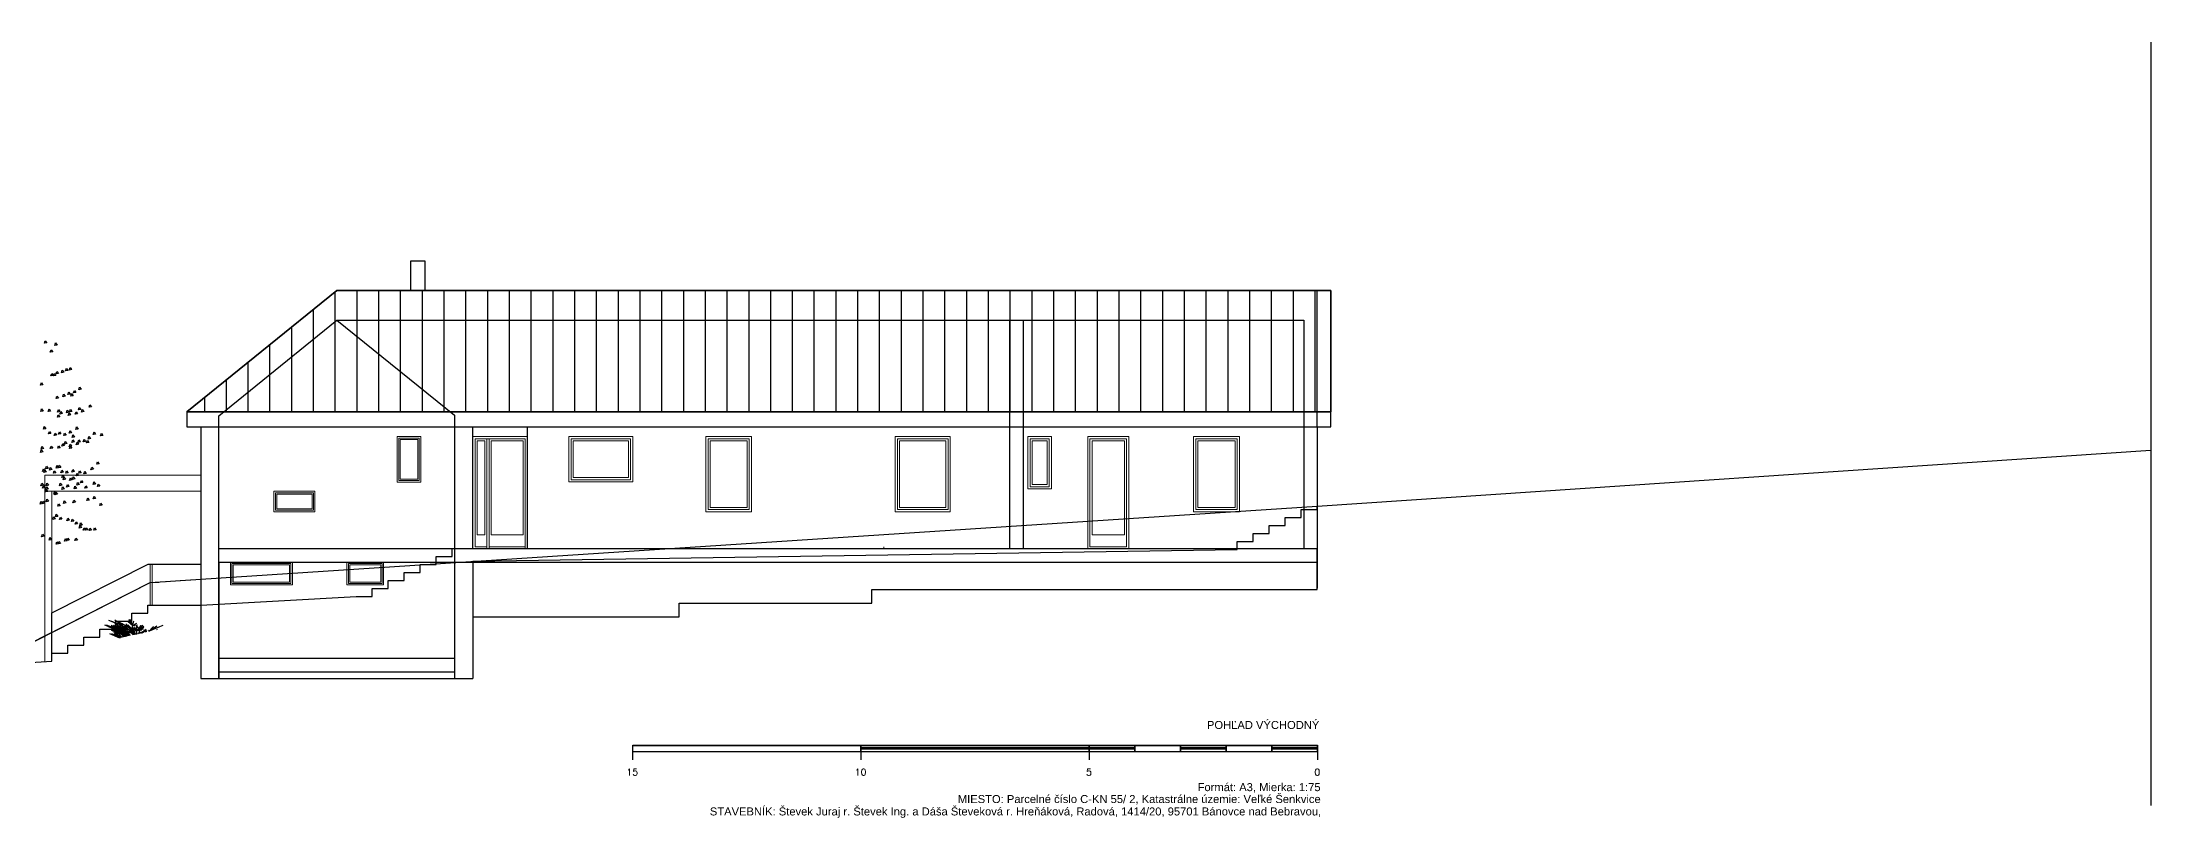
# Model space of a CAD drawing. Header units: millimetres. Extents: x 465413 to 965836, y 2516576 to 3795663.
# Drawn here: x 859411 to 905534, y 2836668 to 2853646 of the extents above; entities that cross this region are included whole.
import ezdxf
from ezdxf.enums import TextEntityAlignment as Align
from ezdxf.lldxf.tags import DXFTag

# ---------------------------------------------------------------- set-up
doc = ezdxf.new("R2010")
doc.units = ezdxf.units.MM
for name, color, linetype in [('DIM_100', 64, 'Continuous'), ('MUR-POH', 64, 'Continuous'), ('MUR_POH', 64, 'Continuous'), ('MUR_REZ', 3, 'Continuous'), ('PLO_LIN', 6, 'Continuous'), ('TXT_50_MIESTN', 7, 'Continuous')]:
    doc.layers.add(name, color=color, linetype=linetype)
doc.layers.add('Srafy', color=8, linetype='Continuous', lineweight=5)
doc.styles.add('ARIAL', font='arial.ttf', dxfattribs={"height": 250})
doc.styles.add('SIMPLEX', font='SIMPLEX.SHX', dxfattribs={"width": 0.7})
tags = doc.linetypes.add('DASHED', pattern=[0.75, 0.5, -0.25]).pattern_tags.tags
tags[6:7] = [DXFTag(74, 4), DXFTag(75, 0), DXFTag(340, '0'), DXFTag(46, 1.0), DXFTag(50, 0.0), DXFTag(44, 0.0), DXFTag(45, 0.0)]
tags[4:5] = [DXFTag(74, 4), DXFTag(75, 0), DXFTag(340, '0'), DXFTag(46, 1.0), DXFTag(50, 0.0), DXFTag(44, 0.0), DXFTag(45, 0.0)]

# ---------------------------------------------------------------- blocks, each defined once
blk = doc.blocks.new('strom14', base_point=(-17517, -64197))
at = {"color": 1}
for points in [[(-18782, -58518), (-18815, -58564), (-18763, -58574)], [(-18553, -58469), (-18587, -58515), (-18535, -58525)], [(-18683, -58666), (-18717, -58712), (-18665, -58722)], [(-19307, -59485), (-19341, -59531), (-19289, -59541)], [(-19096, -59057), (-19129, -59102), (-19077, -59112)], [(-19018, -59072), (-19052, -59118), (-19000, -59128)], [(-18927, -59113), (-18960, -59159), (-18909, -59169)], [(-18809, -59141), (-18842, -59187), (-18790, -59197)], [(-18752, -59184), (-18785, -59230), (-18733, -59240)], [(-18697, -59184), (-18730, -59230), (-18678, -59240)], [(-18469, -59386), (-18502, -59432), (-18450, -59442)], [(-19531, -59870), (-19564, -59916), (-19512, -59926)], [(-19298, -59928), (-19331, -59974), (-19279, -59984)], [(-19194, -59555), (-19227, -59601), (-19175, -59611)], [(-19132, -59626), (-19165, -59672), (-19114, -59682)], [(-19068, -59590), (-19102, -59635), (-19050, -59645)], [(-18957, -59640), (-18990, -59685), (-18938, -59696)], [(-18809, -59681), (-18842, -59726), (-18790, -59737)], [(-19362, -59974), (-19396, -60020), (-19344, -60030)], [(-19238, -60356), (-19272, -60402), (-19220, -60412)], [(-19228, -60022), (-19261, -60068), (-19209, -60078)], [(-19105, -59969), (-19138, -60015), (-19086, -60025)], [(-19077, -60047), (-19110, -60093), (-19058, -60103)], [(-19034, -59990), (-19067, -60036), (-19016, -60046)], [(-18894, -60019), (-18927, -60064), (-18876, -60074)], [(-18843, -59974), (-18876, -60020), (-18824, -60030)], [(-18838, -60089), (-18871, -60135), (-18819, -60145)], [(-18638, -59962), (-18671, -60008), (-18619, -60018)], [(-18532, -60349), (-18565, -60395), (-18514, -60405)], [(-18476, -59962), (-18509, -60008), (-18457, -60018)], [(-19782, -60495), (-19816, -60541), (-19764, -60551)], [(-19622, -60466), (-19655, -60512), (-19603, -60522)], [(-19511, -60566), (-19545, -60612), (-19493, -60622)], [(-19476, -60649), (-19509, -60694), (-19458, -60705)], [(-19404, -60626), (-19438, -60672), (-19386, -60682)], [(-19286, -60638), (-19319, -60684), (-19267, -60694)], [(-19251, -60690), (-19284, -60735), (-19232, -60746)], [(-19161, -60532), (-19195, -60577), (-19143, -60588)], [(-19156, -60638), (-19189, -60684), (-19138, -60694)], [(-19102, -60774), (-19136, -60820), (-19084, -60830)], [(-19097, -60437), (-19130, -60483), (-19078, -60493)], [(-19097, -60732), (-19130, -60778), (-19078, -60788)], [(-18991, -60676), (-19024, -60722), (-18972, -60732)], [(-18978, -60489), (-19012, -60535), (-18960, -60545)], [(-18936, -60719), (-18970, -60765), (-18918, -60775)], [(-18866, -60461), (-18899, -60507), (-18847, -60517)], [(-18845, -60767), (-18878, -60813), (-18827, -60823)], [(-18768, -60489), (-18801, -60535), (-18749, -60545)], [(-18683, -60774), (-18717, -60820), (-18665, -60830)], [(-18645, -60454), (-18678, -60500), (-18626, -60510)], [(-18481, -60783), (-18514, -60829), (-18462, -60839)], [(-18467, -60858), (-18500, -60904), (-18448, -60914)], [(-19699, -61118), (-19733, -61164), (-19681, -61174)], [(-19574, -61236), (-19607, -61282), (-19555, -61292)], [(-19419, -61327), (-19452, -61373), (-19401, -61383)], [(-19307, -61314), (-19341, -61360), (-19289, -61370)], [(-19156, -61287), (-19189, -61333), (-19138, -61343)], [(-19020, -61314), (-19054, -61360), (-19002, -61370)], [(-18915, -61301), (-18949, -61347), (-18897, -61357)], [(-18859, -61195), (-18892, -61241), (-18840, -61251)], [(-18810, -61203), (-18843, -61249), (-18791, -61259)], [(-18753, -61315), (-18787, -61361), (-18735, -61371)], [(-18662, -61245), (-18696, -61291), (-18644, -61301)], [(-18581, -61217), (-18615, -61263), (-18563, -61273)], [(-18539, -61294), (-18573, -61340), (-18521, -61350)], [(-18515, -61273), (-18548, -61319), (-18496, -61329)], [(-19712, -61607), (-19746, -61653), (-19694, -61663)], [(-19618, -61560), (-19651, -61606), (-19599, -61616)], [(-19440, -61642), (-19473, -61688), (-19421, -61698)], [(-19345, -61525), (-19378, -61570), (-19327, -61581)], [(-19263, -61572), (-19296, -61618), (-19244, -61628)], [(-19251, -61371), (-19284, -61417), (-19232, -61427)], [(-19203, -61654), (-19237, -61700), (-19185, -61710)], [(-19168, -61449), (-19202, -61495), (-19150, -61505)], [(-19105, -61470), (-19138, -61516), (-19086, -61526)], [(-19039, -61617), (-19072, -61663), (-19020, -61673)], [(-18964, -61456), (-18998, -61502), (-18946, -61512)], [(-18936, -61406), (-18970, -61452), (-18918, -61462)], [(-18933, -61666), (-18967, -61712), (-18915, -61722)], [(-18884, -61589), (-18917, -61634), (-18865, -61645)], [(-18786, -61785), (-18819, -61831), (-18767, -61841)], [(-18757, -61771), (-18791, -61817), (-18739, -61827)], [(-18592, -61589), (-18626, -61634), (-18574, -61645)], [(-18585, -61666), (-18619, -61712), (-18567, -61722)], [(-18578, -61722), (-18612, -61768), (-18560, -61778)], [(-18515, -61638), (-18548, -61684), (-18496, -61694)], [(-18480, -61589), (-18513, -61634), (-18461, -61645)], [(-19763, -62022), (-19796, -62068), (-19745, -62078)], [(-19622, -61874), (-19655, -61920), (-19603, -61930)], [(-19483, -61910), (-19516, -61956), (-19464, -61966)], [(-19180, -61958), (-19213, -62004), (-19161, -62014)], [(-18970, -61974), (-19004, -62020), (-18952, -62030)], [(-18845, -62036), (-18878, -62082), (-18827, -62092)], [(-18592, -61938), (-18626, -61984), (-18574, -61994)], [(-18508, -61981), (-18541, -62027), (-18489, -62037)], [(-18460, -61988), (-18493, -62034), (-18442, -62044)], [(-19635, -62562), (-19669, -62608), (-19617, -62618)], [(-19531, -62569), (-19564, -62614), (-19512, -62625)], [(-19453, -62562), (-19487, -62608), (-19435, -62618)], [(-19405, -62562), (-19439, -62608), (-19387, -62618)], [(-19328, -62457), (-19361, -62503), (-19309, -62513)], [(-19314, -62514), (-19348, -62560), (-19296, -62570)], [(-19230, -62430), (-19263, -62476), (-19211, -62486)], [(-19146, -62373), (-19179, -62419), (-19127, -62429)], [(-19048, -62352), (-19081, -62398), (-19029, -62408)], [(-18886, -62329), (-18919, -62375), (-18868, -62385)], [(-18795, -62268), (-18828, -62314), (-18776, -62324)], [(-18738, -62323), (-18771, -62368), (-18719, -62379)], [(-18494, -62703), (-18528, -62749), (-18476, -62759)], [(-19223, -62787), (-19257, -62833), (-19205, -62843)], [(-19048, -62787), (-19081, -62833), (-19029, -62843)], [(-18998, -62801), (-19031, -62847), (-18979, -62857)], [(-18852, -62862), (-18885, -62908), (-18833, -62918)], [(-18809, -62869), (-18842, -62915), (-18790, -62925)], [(-18656, -62778), (-18689, -62824), (-18637, -62834)]]:
    blk.add_lwpolyline(points, close=True, dxfattribs=at)

msp = doc.modelspace()

# ---------------------------------------------------------------- hatches: boundary and pattern name
at = {"layer": 'MUR_POH', "linetype": 'ByBlock', "ltscale": 250}
h = msp.add_hatch(dxfattribs=at)
h.set_pattern_fill('ANSI31', color=8, scale=150, angle=45, style=0)
h.paths.add_polyline_path([(887600.8, 2845555.9), (862578.4, 2845555.9), (865853.4, 2848208.1), (887600.8, 2848208.1)])

# ---------------------------------------------------------------- linework, layer by layer
at = {"color": 1}
for p, q in [((861079.4, 2840768.3), (860783.1, 2840888)), ((861117.5, 2840766), (860821.2, 2840885.1)), ((860852.9, 2840856.4), (861079.4, 2840768.3)), ((860864, 2840996.6), (861160.4, 2840877.5)), ((860885.7, 2840705), (861100.5, 2840611.4)), ((861117.5, 2840766), (860890.4, 2840853.4)), ((860919.2, 2840882.2), (861079.4, 2840768.3)), ((860922.1, 2840803), (861156.2, 2840683.8)), ((860923.9, 2840702), (861121.5, 2840616)), ((861156.2, 2840683.8), (860924.5, 2840771.9)), ((861160.4, 2840877.5), (860933.9, 2840964.9)), ((860957.3, 2840879.8), (861117.5, 2840766)), ((860960.3, 2840800.6), (861194.4, 2840681.5)), ((861194.4, 2840681.5), (860962, 2840768.9)), ((861079.4, 2840768.3), (860963.8, 2840813.5)), ((860966.7, 2840813.5), (861240.2, 2840694.4)), ((860971.4, 2840886.9), (861202.6, 2840767.8)), ((861202.6, 2840767.8), (860972, 2840855.2)), ((860980.2, 2840703.8), (861163.5, 2840625)), ((861156.2, 2840683.8), (860981.4, 2840729)), ((861079.4, 2840768.3), (860994.3, 2840862.8)), ((861117.8, 2840615.2), (860998.4, 2840699.7)), ((861160.4, 2840877.5), (861000.2, 2840991.3)), ((861117.5, 2840766), (861001.9, 2840811.2)), ((861237.2, 2840793), (861003.1, 2840912.1)), ((861005.4, 2840880.4), (861237.2, 2840793)), ((861194.4, 2840681.5), (861019.5, 2840726.7)), ((861079.4, 2840768.3), (861027.2, 2840838.2)), ((861027.2, 2840812.9), (861202.6, 2840767.8)), ((861117.5, 2840766), (861032.4, 2840860.5)), ((861160.4, 2840877.5), (861044.8, 2840922.7)), ((861240.2, 2840694.4), (861054.1, 2840781.8)), ((861156.2, 2840683.8), (861058.8, 2840797.7)), ((861062.4, 2840838.2), (861237.2, 2840793)), ((861065.3, 2840835.2), (861117.5, 2840766)), ((861198.5, 2840679.7), (861068.8, 2840741.4)), ((861075.3, 2840972), (861160.4, 2840877.5)), ((861079.4, 2840808.2), (861240.2, 2840694.4)), ((861083.5, 2840784.2), (861079.4, 2840768.3)), ((861155.7, 2840684.4), (861079.4, 2840768.3)), ((861156.2, 2840683.8), (861080.6, 2840699.7)), ((861198.5, 2840679.7), (861089.9, 2840724.9)), ((861263.6, 2840673.9), (861092.9, 2840773.6)), ((861194.4, 2840681.5), (861096.4, 2840795.3)), ((861202.6, 2840767.8), (861107, 2840881.6)), ((861236.6, 2840677.4), (861107, 2840738.4)), ((861108.1, 2840946.7), (861160.4, 2840877.5)), ((861117.5, 2840766), (861121.6, 2840781.3)), ((861117.5, 2840766), (861193.8, 2840681.5)), ((861125.1, 2840783), (861202.6, 2840767.8)), ((861201.4, 2840633.2), (861126.3, 2840698.5)), ((861236.6, 2840677.4), (861128.1, 2840722.6)), ((861130.4, 2840702.6), (861238.3, 2840641.1)), ((861133.4, 2840738.4), (861198.5, 2840679.7)), ((861198.5, 2840679.7), (861133.4, 2840703.2)), ((861135.1, 2840728.4), (861270.7, 2840683.3)), ((861135.7, 2840788.9), (861240.2, 2840694.4)), ((861139.8, 2840906.8), (861237.2, 2840793)), ((861393.3, 2840776.6), (861146.9, 2840918.6)), ((861146.9, 2840778.3), (861156.2, 2840683.8)), ((861263.6, 2840673.9), (861148, 2840747.2)), ((861279.5, 2840788.3), (861149.8, 2840849.9)), ((861156.2, 2840683.8), (861178, 2840753.7)), ((861156.2, 2840698.5), (861270.7, 2840683.3)), ((861164.5, 2840892.7), (861160.4, 2840877.5)), ((861236.6, 2840793), (861160.4, 2840877.5)), ((861237.2, 2840793), (861161.5, 2840808.2)), ((861163.3, 2840769.5), (861263.6, 2840673.9)), ((861240.2, 2840694.4), (861164.5, 2840763.6)), ((861165.6, 2840770.7), (861270.7, 2840683.3)), ((861240.2, 2840694.4), (861170.3, 2840739.6)), ((861170.9, 2840833.5), (861279.5, 2840788.3)), ((861170.9, 2840728.4), (861198.5, 2840679.7)), ((861171.5, 2840736.1), (861236.6, 2840677.4)), ((861236.6, 2840677.4), (861171.5, 2840700.3)), ((861185, 2840776), (861194.4, 2840681.5)), ((861186.2, 2840715.5), (861198.5, 2840679.7)), ((861215.5, 2840750.7), (861194.4, 2840681.5)), ((861195, 2840862.2), (861202.6, 2840767.8)), ((861197.9, 2840753.1), (861263.6, 2840673.9)), ((861225.5, 2840837), (861202.6, 2840767.8)), ((861202.6, 2840767.8), (861261.9, 2840683.3)), ((861236.6, 2840677.4), (861209.1, 2840726.1)), ((861214.3, 2840847), (861279.5, 2840788.3)), ((861279.5, 2840788.3), (861214.3, 2840811.8)), ((861263.6, 2840673.9), (861215.5, 2840732)), ((861263.6, 2840673.9), (861220.2, 2840711.4)), ((861266.7, 2840647.2), (861222, 2840698.5)), ((861236.6, 2840677.4), (861224.3, 2840713.2)), ((861237.2, 2840793), (861227.8, 2840887.5)), ((861270.7, 2840683.3), (861233.1, 2840802.4)), ((861237.2, 2840793), (861236.6, 2840793)), ((861298.8, 2840710.8), (861236.6, 2840793)), ((861258.9, 2840862.2), (861237.2, 2840793)), ((861298.8, 2840710.8), (861237.2, 2840793)), ((861239.6, 2840912.1), (861393.3, 2840776.6)), ((861279.5, 2840709.7), (861240.2, 2840694.4)), ((861393.3, 2840776.6), (861242.5, 2840881)), ((861279.5, 2840788.3), (861251.9, 2840837)), ((861302.4, 2840678.6), (861260.7, 2840723.7)), ((861302.4, 2840678.6), (861264.8, 2840702)), ((861267.2, 2840824.1), (861279.5, 2840788.3)), ((861279.5, 2840788.3), (861267.7, 2840796.5)), ((861302.4, 2840678.6), (861267.7, 2840740.2)), ((861292.4, 2840797.1), (861270.7, 2840683.3)), ((861270.7, 2840683.3), (861343.4, 2840777.7)), ((861270.7, 2840683.3), (861354.6, 2840752.5)), ((861279.5, 2840788.3), (861298.8, 2840710.8)), ((861393.3, 2840776.6), (861281.8, 2840889.2)), ((861285.9, 2840844.6), (861402.7, 2840771.9)), ((861290.6, 2840989.6), (861388.6, 2840877.5)), ((861388.6, 2840877.5), (861290.6, 2840959.6)), ((861291.8, 2840737.2), (861302.4, 2840678.6)), ((861319, 2840658.5), (861298.8, 2840710.8)), ((861302.4, 2840678.6), (861309.4, 2840727.3)), ((861302.4, 2840678.6), (861314.7, 2840714.4)), ((861305.3, 2840859.3), (861393.3, 2840776.6)), ((861311.2, 2840793.6), (861433.1, 2840683.1)), ((861388.6, 2840877.5), (861315.3, 2841012.4)), ((861402.7, 2840771.9), (861322.9, 2840825.3)), ((861327, 2841018.9), (861388.6, 2840877.5)), ((861398.2, 2840675.6), (861329.3, 2840742.5)), ((861333.5, 2840768.9), (861432.7, 2840683)), ((861402.7, 2840771.9), (861334.6, 2840841.7)), ((861434.3, 2840683.3), (861335.8, 2840788.3)), ((861339.3, 2840772.4), (861403.2, 2840676.6)), ((861430.8, 2840682.6), (861342.3, 2840743.7)), ((861355.8, 2840830.5), (861393.3, 2840776.6)), ((861402.7, 2840771.9), (861359.3, 2840829.4)), ((861359.3, 2840829.4), (861402.7, 2840771.9)), ((861371, 2840814.1), (861402.7, 2840771.9)), ((861402.7, 2840771.9), (861371.6, 2840799.4)), ((861378.1, 2840731.4), (861421.6, 2840680.6)), ((861388.6, 2840877.5), (861415, 2840981.3)), ((861388.6, 2840877.5), (861480.2, 2840930.9)), ((861388.6, 2840877.5), (861499.5, 2840895.7)), ((861404.5, 2840777.1), (861388.6, 2840877.5)), ((861411.1, 2840678.3), (861389.8, 2840795.3)), ((861393.3, 2840776.6), (861452.6, 2840795.3)), ((861393.3, 2840776.6), (861422.6, 2840679.2)), ((861423.8, 2840681.1), (861394.5, 2840728.4)), ((861400.3, 2840718.5), (861423.8, 2840681.1)), ((861402.7, 2840771.9), (861418.5, 2840781.3)), ((861422.6, 2840679.2), (861402.7, 2840771.9)), ((861477.2, 2840759), (861404.5, 2840828.2)), ((861404.5, 2840777.1), (861422.6, 2840679.2)), ((861424.2, 2840681.2), (861404.5, 2840714.9)), ((861405, 2840705.6), (861422.9, 2840680.9)), ((861407.4, 2840761.9), (861438.6, 2840684.3)), ((861446.1, 2840801.8), (861418.9, 2840680)), ((861420.9, 2840853.4), (861477.2, 2840759)), ((861427.9, 2840784.2), (861539.4, 2840768.9)), ((861439.7, 2840813.5), (861539.4, 2840768.9)), ((861477.2, 2840759), (861458.1, 2840688.5)), ((861459, 2840688.7), (861494.2, 2840719.1)), ((861475.3, 2840692.2), (861470.2, 2840705)), ((861474.9, 2840699.7), (861491.7, 2840695.7)), ((861566.4, 2840878.1), (861477.2, 2840759)), ((861477.2, 2840759), (861484.8, 2840872.8)), ((861477.2, 2840759), (861620.4, 2840846.4)), ((861477.2, 2840759), (861630.4, 2840803.5)), ((861588.1, 2840774.2), (861477.2, 2840759)), ((861539.4, 2840768.9), (861499.5, 2840856.4)), ((861516.8, 2840701.1), (861548.2, 2840713.8)), ((861530.4, 2840704), (861539.4, 2840768.9)), ((861539.4, 2840768.9), (861584.6, 2840888)), ((861604.5, 2840882.8), (861539.4, 2840768.9)), ((861539.4, 2840768.9), (861633.9, 2840863.4)), ((861539.4, 2840768.9), (861635.6, 2840838.2)), ((861554.8, 2840709.3), (861567, 2840729)), ((861562.9, 2840715.5), (861558.1, 2840710)), ((861558.5, 2840710.1), (861574.6, 2840728.4)), ((861568.1, 2840712.2), (861597.5, 2840738.4)), ((861651.5, 2840778.9), (861573.7, 2840713.4)), ((861578.2, 2840714.3), (861629.2, 2840753.7)), ((861578.9, 2840714.5), (861689, 2840798.3)), ((861591.5, 2840717.2), (861678.5, 2840771.9)), ((861606.9, 2840724.9), (861595.5, 2840718.1)), ((861642.7, 2840741.4), (861604.1, 2840719.9)), ((861670.3, 2840744.9), (861671.8, 2840734.5)), ((861695.7, 2840739.6), (861702.5, 2840769.5)), ((861738.9, 2840775.4), (861755.4, 2840759.5)), ((861747.5, 2840750.8), (861755.4, 2840759.5)), ((862047, 2840879.2), (861755.4, 2840759.5)), ((861755.4, 2840759.5), (861917.3, 2840873.4)), ((861848.1, 2840854.6), (861755.4, 2840759.5)), ((861755.4, 2840759.5), (861970.1, 2840847.6)), ((861755.4, 2840759.5), (861816.4, 2840829.4)), ((861755.4, 2840759.5), (861856.3, 2840804.7)), ((861792.3, 2840788.9), (861757, 2840752.9)), ((861921, 2840788.2), (861933.7, 2840794.2)), ((861103.4, 2840612.1), (860973.2, 2840673.3)), ((861151.1, 2840622.3), (861010.7, 2840672.1)), ((861125.6, 2840616.8), (861011.3, 2840670.9)), ((861143.9, 2840620.8), (861036.5, 2840696.8)), ((861054.7, 2840680.3), (861125.1, 2840616.7)), ((861083.5, 2840655.1), (861125.4, 2840616.8)), ((861114.9, 2840614.5), (861089.4, 2840631)), ((861092.9, 2840677.4), (861153.2, 2840622.8)), ((861134.3, 2840618.7), (861094.1, 2840629.9)), ((861194.4, 2840681.5), (861118.7, 2840696.8)), ((861121, 2840652.7), (861153.7, 2840622.9)), ((861140.1, 2840620), (861127.5, 2840628.1)), ((861229, 2840639.1), (861151, 2840676.2)), ((861195.2, 2840631.8), (861155.7, 2840684.4)), ((861195.3, 2840631.8), (861156.2, 2840683.8)), ((861198.5, 2840679.7), (861186.8, 2840688)), ((861193.8, 2840681.5), (861226.3, 2840638.5)), ((861194.4, 2840681.5), (861226.6, 2840638.6)), ((861198.5, 2840679.7), (861209.6, 2840634.9)), ((861216.5, 2840636.4), (861204.4, 2840641)), ((861215.5, 2840679.2), (861232.8, 2840639.9)), ((861224.9, 2840685), (861236.6, 2840677.4)), ((861245.3, 2840642.6), (861236.6, 2840677.4)), ((861236.6, 2840651), (861249.9, 2840643.6)), ((861260.9, 2840646), (861240.2, 2840694.4)), ((861249.5, 2840653.9), (861250.7, 2840643.8)), ((861261.9, 2840683.3), (861279.7, 2840650)), ((861263.6, 2840673.9), (861288.3, 2840686.8)), ((861263.6, 2840673.9), (861263.6, 2840673.9)), ((861263.6, 2840673.9), (861263.6, 2840673.9)), ((861263.6, 2840673.9), (861278.4, 2840649.7)), ((861270.7, 2840683.3), (861284.5, 2840651.1)), ((861277.7, 2840682.1), (861288.2, 2840651.9)), ((861280.1, 2840686.8), (861302.4, 2840678.6)), ((861298.8, 2840661), (861299.6, 2840654.3)), ((861303.4, 2840655.1), (861302.4, 2840678.6)), ((861322.9, 2840687.4), (861328.5, 2840660.5)), ((861432.6, 2840693.2), (861431.8, 2840682.8))]:
    msp.add_line(p, q, dxfattribs=at)
at = {"layer": 'MUR-POH', "color": 1}
for points in [[(905533.7, 2853646.1), (905533.7, 2836938)], [(859620.4, 2840724.2), (858517.2, 2840165.5)]]:
    msp.add_lwpolyline(points, dxfattribs=at)
at = {"layer": 'MUR-POH', "color": 1, "flags": 128}
msp.add_lwpolyline([(867478, 2848208.1), (867478, 2848858.1), (867778, 2848858.1), (867778, 2848208.1)], dxfattribs=at)
at = {"layer": 'MUR-POH', "flags": 128}
for points in [[(872323.8, 2838109.9), (872323.8, 2837940.8)], [(872329, 2838257.8), (877318.5, 2838257.8), (877318.5, 2838115.2), (872329, 2838115.2), (872329, 2838257.8), (872329, 2838257.8)], [(877313.2, 2838115.2), (872329, 2838115.2), (872329, 2838252.5), (877313.2, 2838252.5), (877313.2, 2838115.2), (877313.2, 2838115.2)], [(877318.5, 2838109.9), (877318.5, 2837940.8)], [(877323.8, 2838257.8), (882313.2, 2838257.8), (882313.2, 2838202), (877323.8, 2838202), (877323.8, 2838257.8), (877323.8, 2838257.8)], [(882307.9, 2838202), (877323.8, 2838202), (877323.8, 2838252.5), (882307.9, 2838252.5), (882307.9, 2838202), (882307.9, 2838202)], [(877323.8, 2838196.7), (882313.2, 2838196.7), (882313.2, 2838191.7), (877323.8, 2838191.7), (877323.8, 2838196.7), (877323.8, 2838196.7)], [(882307.9, 2838191.7), (877323.8, 2838191.7), (877323.8, 2838191.4), (882307.9, 2838191.4), (882307.9, 2838191.7), (882307.9, 2838191.7)], [(877323.8, 2838186.4), (882313.2, 2838186.4), (882313.2, 2838115.2), (877323.8, 2838115.2), (877323.8, 2838186.4), (877323.8, 2838186.4)], [(882307.9, 2838115.2), (877323.8, 2838115.2), (877323.8, 2838181.2), (882307.9, 2838181.2), (882307.9, 2838115.2), (882307.9, 2838115.2)], [(882313.2, 2838109.9), (882313.2, 2837940.8)], [(882313.2, 2838109.9), (882313.2, 2837940.8)], [(882318.5, 2838257.8), (883312.1, 2838257.8), (883312.1, 2838202), (882318.5, 2838202), (882318.5, 2838257.8), (882318.5, 2838257.8)], [(882318.5, 2838257.8), (887307.9, 2838257.8), (887307.9, 2838115.2), (882318.5, 2838115.2), (882318.5, 2838257.8), (882318.5, 2838257.8)], [(883306.8, 2838202), (882318.5, 2838202), (882318.5, 2838252.5), (883306.8, 2838252.5), (883306.8, 2838202), (883306.8, 2838202)], [(887302.6, 2838115.2), (882318.5, 2838115.2), (882318.5, 2838252.5), (887302.6, 2838252.5), (887302.6, 2838115.2), (887302.6, 2838115.2)], [(882318.5, 2838196.7), (883312.1, 2838196.7), (883312.1, 2838191.7), (882318.5, 2838191.7), (882318.5, 2838196.7), (882318.5, 2838196.7)], [(883306.8, 2838191.7), (882318.5, 2838191.7), (882318.5, 2838191.4), (883306.8, 2838191.4), (883306.8, 2838191.7), (883306.8, 2838191.7)], [(882318.5, 2838186.4), (883312.1, 2838186.4), (883312.1, 2838115.2), (882318.5, 2838115.2), (882318.5, 2838186.4), (882318.5, 2838186.4)], [(883306.8, 2838115.2), (882318.5, 2838115.2), (882318.5, 2838181.2), (883306.8, 2838181.2), (883306.8, 2838115.2), (883306.8, 2838115.2)], [(883317.4, 2838257.8), (884311.1, 2838257.8), (884311.1, 2838115.2), (883317.4, 2838115.2), (883317.4, 2838257.8), (883317.4, 2838257.8)], [(884305.8, 2838115.2), (883317.4, 2838115.2), (883317.4, 2838252.5), (884305.8, 2838252.5), (884305.8, 2838115.2), (884305.8, 2838115.2)], [(884316.4, 2838257.8), (885310, 2838257.8), (885310, 2838202), (884316.4, 2838202), (884316.4, 2838257.8), (884316.4, 2838257.8)], [(885304.7, 2838202), (884316.4, 2838202), (884316.4, 2838252.5), (885304.7, 2838252.5), (885304.7, 2838202), (885304.7, 2838202)], [(884316.4, 2838196.7), (885310, 2838196.7), (885310, 2838191.7), (884316.4, 2838191.7), (884316.4, 2838196.7), (884316.4, 2838196.7)], [(885304.7, 2838191.7), (884316.4, 2838191.7), (884316.4, 2838191.4), (885304.7, 2838191.4), (885304.7, 2838191.7), (885304.7, 2838191.7)], [(884316.4, 2838186.4), (885310, 2838186.4), (885310, 2838115.2), (884316.4, 2838115.2), (884316.4, 2838186.4), (884316.4, 2838186.4)], [(885304.7, 2838115.2), (884316.4, 2838115.2), (884316.4, 2838181.2), (885304.7, 2838181.2), (885304.7, 2838115.2), (885304.7, 2838115.2)], [(885315.3, 2838257.8), (886309, 2838257.8), (886309, 2838115.2), (885315.3, 2838115.2), (885315.3, 2838257.8), (885315.3, 2838257.8)], [(886303.7, 2838115.2), (885315.3, 2838115.2), (885315.3, 2838252.5), (886303.7, 2838252.5), (886303.7, 2838115.2), (886303.7, 2838115.2)], [(886314.2, 2838257.8), (887307.9, 2838257.8), (887307.9, 2838202), (886314.2, 2838202), (886314.2, 2838257.8), (886314.2, 2838257.8)], [(887302.6, 2838202), (886314.2, 2838202), (886314.2, 2838252.5), (887302.6, 2838252.5), (887302.6, 2838202), (887302.6, 2838202)], [(886314.2, 2838196.7), (887307.9, 2838196.7), (887307.9, 2838191.7), (886314.2, 2838191.7), (886314.2, 2838196.7), (886314.2, 2838196.7)], [(887302.6, 2838191.7), (886314.2, 2838191.7), (886314.2, 2838191.4), (887302.6, 2838191.4), (887302.6, 2838191.7), (887302.6, 2838191.7)], [(886314.2, 2838186.4), (887307.9, 2838186.4), (887307.9, 2838115.2), (886314.2, 2838115.2), (886314.2, 2838186.4), (886314.2, 2838186.4)], [(887302.6, 2838115.2), (886314.2, 2838115.2), (886314.2, 2838181.2), (887302.6, 2838181.2), (887302.6, 2838115.2), (887302.6, 2838115.2)], [(887307.9, 2838109.9), (887307.9, 2837940.8)], [(887307.9, 2838109.9), (887307.9, 2837940.8)]]:
    msp.add_lwpolyline(points, dxfattribs=at)
at = {"layer": 'MUR_POH', "color": 8, "linetype": 'DASHED', "ltscale": 250, "flags": 128}
for points in [[(887300.8, 2845225), (887300.8, 2848208.1)], [(863278.4, 2839716.2), (863278.4, 2845466.2), (865854.2, 2847564), (868428.4, 2845479.4), (868428.4, 2839716.2)], [(865852.5, 2847564), (887010.4, 2847564), (887010.4, 2842566.2)], [(880571.4, 2847564), (880571.4, 2842566.2)], [(880871.4, 2847564), (880871.4, 2842566.2)], [(862878.4, 2841889.2), (887300.8, 2843491.3)], [(863278.4, 2842566.2), (887300.8, 2842566.2)], [(887300.8, 2841666.2), (887300.8, 2842566.5)], [(863278.4, 2842266.2), (863278.4, 2839716.2)], [(868828.4, 2842286.9), (868828.4, 2841066.2), (873343, 2841066.2), (873343, 2841366.2)], [(868828.4, 2842286.9), (868828.4, 2839716.2)], [(853024.9, 2839716.2), (857024.9, 2839716.2), (858024.9, 2839916.2), (861776.5, 2841816.2)], [(858517.2, 2840165.5), (861776.5, 2841816.2)], [(861776.5, 2841816.2), (861776.5, 2841816.2), (862878.4, 2841889.2)], [(861776.5, 2841816.2), (861776.5, 2841816.2), (861966.3, 2841828.8)], [(862125.2, 2841839.3), (862214.8, 2841845.3)], [(862425.7, 2841859.2), (862878.4, 2841889.2)], [(873343, 2841366.2), (877557.7, 2841366.2), (877557.7, 2841666.2)], [(877557.7, 2841666.2), (887300.8, 2841666.2)], [(862878.4, 2841319.3), (862878.4, 2839716.2)], [(863278.4, 2840165.8), (868426.2, 2840160.4)], [(863278.4, 2839866.2), (868428.4, 2839866.2)], [(862878.4, 2839716.2), (868828.4, 2839716.2)]]:
    msp.add_lwpolyline(points, dxfattribs=at)
at = {"layer": 'MUR_POH', "color": 8, "linetype": 'ByBlock', "ltscale": 250, "flags": 128}
msp.add_lwpolyline([(887300.8, 2845225), (887300.8, 2841691.9)], dxfattribs=at)
at = {"layer": 'MUR_POH', "color": 8, "linetype": 'DASHED', "ltscale": 250}
msp.add_lwpolyline([(863278.4, 2842266.2), (887300.8, 2842266.2)], dxfattribs=at)
at = {"layer": 'MUR_REZ', "flags": 128}
msp.add_lwpolyline([(862578.4, 2845225), (887600.8, 2845225), (887600.8, 2848208.1), (865853.4, 2848208.1), (862578.4, 2845555.9), (862578.4, 2845225)], dxfattribs=at)
at = {"layer": 'MUR_REZ'}
for points in [[(862878.4, 2845225), (862878.4, 2841319.3)], [(887300.8, 2843491.3), (905533.7, 2844716.2)], [(868828.4, 2842286.9), (885550.8, 2842539.3), (885550.8, 2842714.3), (885900.8, 2842714.3), (885900.8, 2842889.3), (886250.8, 2842889.3), (886250.8, 2843064.3), (886600.8, 2843064.3), (886600.8, 2843239.3), (886950.8, 2843239.3), (886950.8, 2843414.3), (887300.8, 2843414.3), (887300.8, 2843491.3)], [(853024.9, 2839682.1), (859620.4, 2840094.3), (859620.4, 2840269.3), (859970.4, 2840269.3), (859970.4, 2840444.3), (860320.4, 2840444.3), (860320.4, 2840619.3), (860670.4, 2840619.3), (860670.4, 2840794.3), (861020.4, 2840794.3), (861020.4, 2840969.3), (861370.4, 2840969.3), (861370.4, 2841144.3), (861720.4, 2841144.3), (861720.4, 2841319.3), (862878.4, 2841319.3), (866278.4, 2841516.2), (866628.4, 2841516.2), (866628.4, 2841691.2), (866978.4, 2841691.2), (866978.4, 2841866.2), (867328.4, 2841866.2), (867328.4, 2842041.2), (867678.4, 2842041.2), (867678.4, 2842216.2), (868028.4, 2842216.2), (868028.4, 2842391.2), (868378.4, 2842391.2), (868378.4, 2842566.2), (868828.4, 2842566.2)], [(868828.4, 2842566.2), (868828.4, 2842566.2), (885550.8, 2842566.2)]]:
    msp.add_lwpolyline(points, dxfattribs=at)
at = {"layer": 'MUR_REZ', "color": 252}
msp.add_lwpolyline([(859620.4, 2840166), (859620.4, 2841152.5), (861726.9, 2842219.3), (862878.4, 2842219.3)], dxfattribs=at)
at = {"layer": 'PLO_LIN', "color": 252}
msp.add_lwpolyline([(887600.8, 2845555.9), (862578.4, 2845555.9), (865853.4, 2848208.1), (887600.8, 2848208.1)], close=True, dxfattribs=at)
for points in [[(862578.4, 2845555.9), (887600.8, 2845555.9)], [(868828.4, 2842566.2), (868828.4, 2845225)], [(870028.4, 2842566.2), (870028.4, 2845225)]]:
    msp.add_lwpolyline(points, dxfattribs=at)
at = {"layer": 'Srafy', "flags": 128}
for points in [[(867178.4, 2844016.2), (867178.3, 2845013), (867693.9, 2845013), (867693.9, 2844016.2)], [(867178.3, 2845013), (867178.4, 2844016.2), (867693.9, 2844016.2), (867693.9, 2845013)], [(867211.7, 2844979.7), (867211.7, 2844049.5), (867660.6, 2844049.5), (867660.6, 2844979.7)], [(867241.7, 2844949.7), (867241.7, 2844079.5), (867630.6, 2844079.5), (867630.6, 2844949.7)], [(869139.2, 2844965.8), (869139.2, 2842596.2), (868878.4, 2842596.2), (868878.4, 2844965.8)], [(869094.2, 2844920.8), (869094.2, 2842861.2), (868923.4, 2842861.2), (868923.4, 2844920.8)], [(869189.2, 2844965.8), (869189.2, 2842596.2), (869978.4, 2842596.2), (869978.4, 2844965.8)], [(869234.2, 2844920.8), (869234.2, 2842861.2), (869933.4, 2842861.2), (869933.4, 2844920.8)], [(872328.4, 2845015.8), (872328.4, 2844019), (870928.4, 2844019), (870928.4, 2845015.8)], [(872328.4, 2844019), (872328.4, 2845015.8), (870928.4, 2845015.8), (870928.4, 2844019)], [(872278.4, 2844965.8), (872278.4, 2844069), (870978.4, 2844069), (870978.4, 2844965.8)], [(872233.4, 2844920.8), (872233.4, 2844114), (871023.4, 2844114), (871023.4, 2844920.8)], [(874928.1, 2845015.8), (874928.1, 2843366.2), (873928.4, 2843366.2), (873928.4, 2845015.8)], [(874928.1, 2843366.2), (874928.1, 2845015.8), (873928.4, 2845015.8), (873928.4, 2843366.2)], [(874878.1, 2844965.8), (874878.1, 2843416.2), (873978.4, 2843416.2), (873978.4, 2844965.8)], [(874833.1, 2844920.8), (874833.1, 2843461.2), (874023.4, 2843461.2), (874023.4, 2844920.8)], [(879275, 2845015.8), (879275, 2843366.2), (878070.3, 2843366.2), (878070.3, 2845015.8)], [(879275, 2843366.2), (879275, 2845015.8), (878070.3, 2845015.8), (878070.3, 2843366.2)], [(879225, 2844965.8), (879225, 2843416.2), (878120.3, 2843416.2), (878120.3, 2844965.8)], [(879180, 2844920.8), (879180, 2843461.2), (878165.3, 2843461.2), (878165.3, 2844920.8)], [(881487, 2843866.2), (881487, 2845015.8), (880971.4, 2845015.8), (880971.4, 2843866.2)], [(881487, 2845015.8), (881487, 2843866.2), (880971.4, 2843866.2), (880971.4, 2845015.8)], [(881437, 2844965.8), (881437, 2843916.2), (881021.4, 2843916.2), (881021.4, 2844965.8)], [(881392, 2844920.8), (881392, 2843961.2), (881066.4, 2843961.2), (881066.4, 2844920.8)], [(883179.7, 2845015.8), (883179.7, 2842566.2), (882279.7, 2842566.2), (882279.7, 2845015.8)], [(883129.7, 2844965.8), (883129.7, 2842596.2), (882329.7, 2842596.2), (882329.7, 2844965.8)], [(883084.7, 2844920.8), (883084.7, 2842861.2), (882374.7, 2842861.2), (882374.7, 2844920.8)], [(885600.8, 2843366.2), (885600.8, 2845015.8), (884596.1, 2845015.8), (884596.1, 2843366.2)], [(885600.8, 2845015.8), (885600.8, 2843366.2), (884596.1, 2843366.2), (884596.1, 2845015.8)], [(885550.8, 2844965.8), (885550.8, 2843416.2), (884646.1, 2843416.2), (884646.1, 2844965.8)], [(885505.8, 2844920.8), (885505.8, 2843461.2), (884691.1, 2843461.2), (884691.1, 2844920.8)], [(864478.4, 2843366.2), (864478.3, 2843816.2), (865378.3, 2843816.2), (865378.4, 2843366.2)], [(864478.3, 2843816.2), (864478.4, 2843366.2), (865378.4, 2843366.2), (865378.3, 2843816.2)], [(864511.7, 2843782.9), (864511.7, 2843399.5), (865345, 2843399.5), (865345, 2843782.9)], [(864541.7, 2843752.9), (864541.7, 2843429.5), (865315, 2843429.5), (865315, 2843752.9)], [(863528.4, 2841766.2), (863528.4, 2842266.2), (864883, 2842266.2), (864883, 2841766.2)], [(863528.4, 2842266.2), (863528.4, 2841766.2), (864883, 2841766.2), (864883, 2842266.2)], [(863561.7, 2842232.9), (863561.7, 2841799.5), (864849.7, 2841799.5), (864849.7, 2842232.9)], [(863591.7, 2842202.9), (863591.7, 2841829.5), (864819.7, 2841829.5), (864819.7, 2842202.9)], [(866076, 2842266.2), (866076, 2841766.2), (866878.4, 2841766.2), (866878.4, 2842266.2)], [(866076, 2841766.2), (866076, 2842266.2), (866878.4, 2842266.2), (866878.4, 2841766.2)], [(866109.4, 2842232.9), (866109.4, 2841799.5), (866845, 2841799.5), (866845, 2842232.9)], [(866139.4, 2842202.9), (866139.4, 2841829.5), (866815, 2841829.5), (866815, 2842202.9)]]:
    msp.add_lwpolyline(points, close=True, dxfattribs=at)
for points in [[(867178.4, 2845007.2), (867178.4, 2845013)], [(867178.4, 2845007.2), (867178.4, 2845013)], [(867178.4, 2845013), (867693.9, 2845013)], [(867178.4, 2844016.2), (867178.4, 2845007.2)], [(867693.9, 2845007.2), (867693.9, 2845013)], [(867693.9, 2845007.2), (867693.9, 2844016.2)], [(869139.2, 2844965.8), (869139.2, 2842566.2), (868828.4, 2842566.2), (868828.4, 2845015.8), (869139.2, 2845015.8)], [(869139.2, 2844965.8), (869139.2, 2842566.2), (870028.4, 2842566.2), (870028.4, 2845015.8), (869139.2, 2845015.8)], [(869189.2, 2844965.8), (869139.2, 2844965.8)], [(878759.4, 2844965.8), (878809.4, 2844965.8)], [(859470.4, 2840094.3), (859470.4, 2844169.3)], [(859470.4, 2844169.3), (862878.4, 2844169.3)], [(867693.9, 2844016.2), (867178.4, 2844016.2)], [(859470.4, 2843819.3), (862878.4, 2843819.3)], [(859620.4, 2840094.3), (859620.4, 2843819.3)], [(864478.4, 2843366.2), (864478.4, 2843760.4)], [(865378.4, 2843760.4), (865378.4, 2843366.2)], [(865378.4, 2843366.2), (864478.4, 2843366.2)], [(869189.2, 2842596.2), (869189.2, 2842566.2)], [(869978.4, 2842596.2), (869978.4, 2842566.2)], [(877820.3, 2842596.2), (877820.3, 2842566.2)], [(861770.4, 2841319.3), (861770.4, 2842219.3), (861820.4, 2842219.3), (861820.4, 2841319.3)], [(853024.9, 2839682.1), (859620.4, 2840094.3), (859620.4, 2840269.3), (859970.4, 2840269.3), (859970.4, 2840444.3), (860320.4, 2840444.3), (860320.4, 2840619.3), (860670.4, 2840619.3), (860670.4, 2840794.3), (861020.4, 2840794.3), (861020.4, 2840969.3), (861370.4, 2840969.3), (861370.4, 2841144.3), (861720.4, 2841144.3), (861720.4, 2841319.3), (862878.4, 2841319.3)]]:
    msp.add_lwpolyline(points, dxfattribs=at)

# ---------------------------------------------------------------- block references
at = {"layer": 'MUR-POH', "color": 6, "xscale": -1}
msp.add_blockref('strom14', (858440.8, 2841382.8), dxfattribs=at)

# ---------------------------------------------------------------- texts
at = {"layer": 'DIM_100', "color": 1, "style": 'SIMPLEX'}
for s, p in [('15', (872317.3, 2837593.4)), ('10', (877312, 2837593.4)), ('5', (882306.7, 2837593.4)), ('0', (887301.4, 2837593.4))]:
    msp.add_text(s, height=150, dxfattribs=at).set_placement(p, align=Align.CENTER)
at = {"layer": 'TXT_50_MIESTN', "style": 'ARIAL'}
for s, p in [('POHĽAD VÝCHODNÝ', (884888.1, 2838613.1)), ('MIESTO: Parcelné číslo C-KN 55/ 2, Katastrálne územie:^JVeľké Šenkvice', (879439.1, 2836991.6)), ('Formát: A3, Mierka: 1:75', (884684.4, 2837252.3)), ('STAVEBNÍK: Števek Juraj r. Števek Ing. a Dáša Števeková r. Hreňáková, Radová, 1414/20, 95701 Bánovce nad Bebravou,', (874015.3, 2836720.4))]:
    msp.add_text(s, height=175, dxfattribs=at).set_placement(p)

doc.saveas('drawing.dxf')
